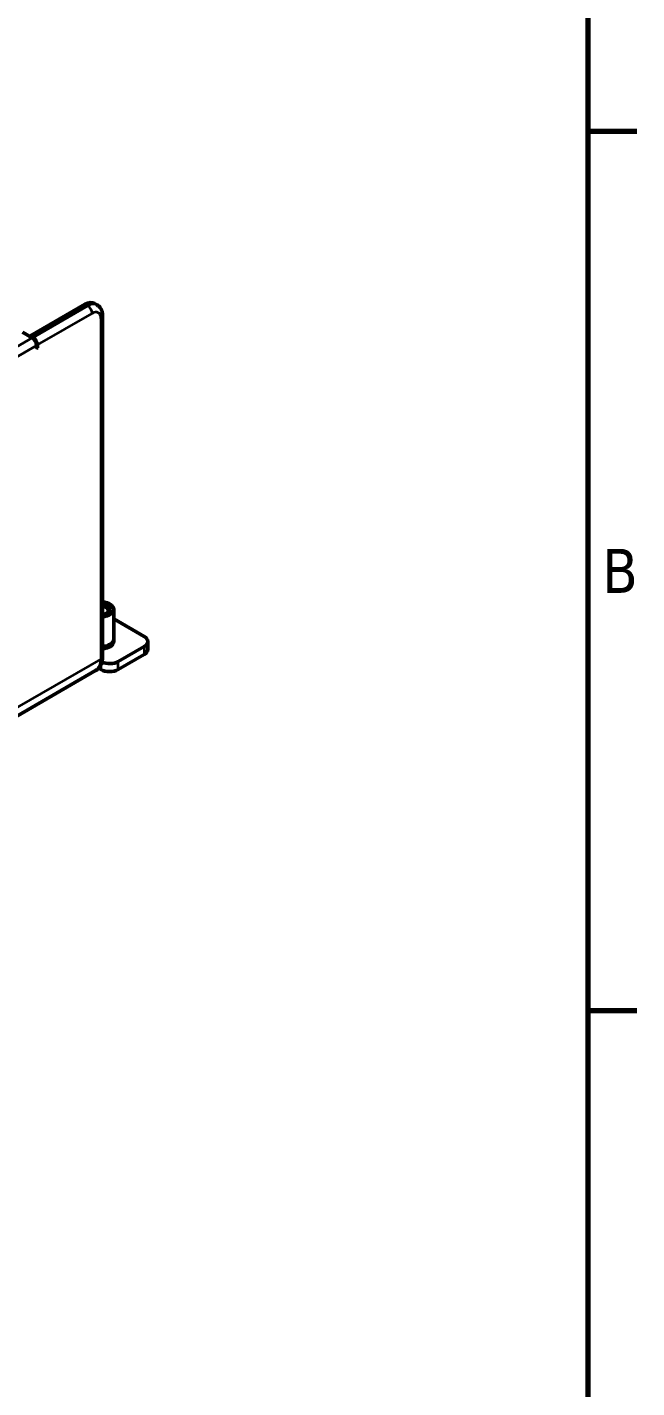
# Model space of a CAD drawing. Header units: millimetres. Extents: x 3137 to 5094, y 789 to 1822.
# Drawn here: x 4240.1 to 4339.3, y 1474.5 to 1695.9 of the extents above; entities that cross this region are included whole.
import ezdxf

# ---------------------------------------------------------------- set-up
doc = ezdxf.new("R2010")
doc.units = ezdxf.units.MM
doc.header["$LTSCALE"] = 1.8
for name, color, linetype, lineweight in [('경계(ISO)', 7, 'Continuous', 70), ('외형선(ISO)', 7, 'Continuous', 50), ('좁은 외형선(ISO)', 7, 'Continuous', 35)]:
    doc.layers.add(name, color=color, linetype=linetype, lineweight=lineweight)
doc.styles.add('주 텍스트 (ISO)', font='')
doc.styles.get('주 텍스트 (ISO)').set_extended_font_data('Tahoma')

# ---------------------------------------------------------------- blocks, each defined once
blk = doc.blocks.new('경계 Default Border')
at = {"layer": '경계(ISO)'}
for p, q in [((584, 350), (587.9, 350)), ((584, 280), (587.9, 280))]:
    blk.add_line(p, q, dxfattribs=at)
at = {"layer": '경계(ISO)', "flags": 128}
blk.add_lwpolyline([(10, 10), (10, 410), (584, 410), (584, 10), (10, 10)], dxfattribs=at)
at = {"layer": '경계(ISO)', "insert": (585.15, 313.25), "char_height": 3.5, "attachment_point": 7, "style": '주 텍스트 (ISO)'}
blk.add_mtext('B', dxfattribs=at)

msp = doc.modelspace()

# ---------------------------------------------------------------- linework, layer by layer
at = {"layer": '외형선(ISO)'}
for p, q in [((4249.566, 1650.819), (4240.657, 1645.676)), ((4251.066, 1650.968), (4251.491, 1650.723)), ((4252.405, 1648.941), (4252.405, 1593.501)), ((4239.336, 1646.275), (4240.94, 1645.349)), ((4240.657, 1645.512), (4240.657, 1645.676)), ((4240.657, 1645.676), (4241.081, 1645.431)), ((4241.647, 1643.634), (4241.647, 1644.124)), ((4241.788, 1643.716), (4241.647, 1643.798)), ((4241.788, 1643.716), (4241.647, 1643.634)), ((4241.788, 1644.206), (4241.788, 1643.716)), ((4254.212, 1601.176), (4254.212, 1596.32)), ((4254.212, 1599.637), (4259.183, 1596.767)), ((4254.212, 1596.148), (4254.212, 1595.951)), ((4259.183, 1595.134), (4254.94, 1592.685)), ((4259.769, 1594.644), (4259.769, 1595.951)), ((4254.94, 1591.378), (4259.183, 1593.828)), ((4251.263, 1591.216), (4034.181, 1465.884)), ((4251.738, 1591.594), (4252.112, 1591.378))]:
    msp.add_line(p, q, dxfattribs=at)
for centre, major_axis, start_param, end_param in [((4249.566, 1648.37), (1.5, 2.598), 0, 0.7853982), ((4240.94, 1644.532), (-0.5, 0.866), 3.9269908, 5.4977871), ((4241.081, 1644.614), (0.5, -0.866), 0.7853982, 2.3561945), ((4252.112, 1601.176), (2.1, 0), 4.8523181, 7.7140525), ((4252.112, 1601.176), (1.5, 0), 4.9089137, 7.6574569), ((4252.112, 1600.956), (1.23, 0), 5.6025046, 7.6134475), ((4257.769, 1595.951), (2, 0), 5.4977871, 7.0685835), ((4252.112, 1596.32), (2.1, 0), 4.8523181, 6.2831853), ((4252.112, 1596.148), (2.1, 0), 4.8523181, 6.353955), ((4252.112, 1595.951), (2.1, 0), 4.8523181, 6.2831853), ((4252.112, 1596.148), (1.995, 0), 4.8597352, 5.9906036), ((4257.769, 1594.644), (2, 0), 5.4977871, 6.2831853), ((4253.526, 1593.501), (-2, 0), 0.9021945, 2.3561945), ((4253.526, 1592.195), (2, 0), 3.9269908, 5.4977871)]:
    msp.add_ellipse(centre, major_axis=major_axis, ratio=0.5773503, start_param=start_param, end_param=end_param, dxfattribs=at)
for points, knots in [([(4251.491, 1650.723), (4251.621, 1650.647), (4251.742, 1650.554), (4251.95, 1650.343), (4252.039, 1650.226), (4252.183, 1649.981), (4252.24, 1649.854), (4252.327, 1649.596), (4252.357, 1649.465), (4252.396, 1649.203), (4252.405, 1649.072), (4252.405, 1648.941)], [0.78539816, 0.78539816, 0.78539816, 0.78539816, 0.9424778, 0.9424778, 1.09955743, 1.09955743, 1.25663706, 1.25663706, 1.41371669, 1.41371669, 1.57079633, 1.57079633, 1.57079633, 1.57079633]), ([(4252.405, 1593.501), (4252.405, 1593.324), (4252.393, 1593.147), (4252.341, 1592.8), (4252.301, 1592.629), (4252.189, 1592.296), (4252.117, 1592.134), (4251.935, 1591.827), (4251.826, 1591.682), (4251.569, 1591.423), (4251.422, 1591.308), (4251.263, 1591.216)], [6.28318531, 6.28318531, 6.28318531, 6.28318531, 6.44026494, 6.44026494, 6.59734457, 6.59734457, 6.75442421, 6.75442421, 6.91150384, 6.91150384, 7.06858347, 7.06858347, 7.06858347, 7.06858347])]:
    msp.add_open_spline(points, degree=3, knots=knots, dxfattribs=at)
at = {"layer": '좁은 외형선(ISO)'}
for p, q in [((4249.991, 1650.574), (4241.081, 1645.431)), ((4249.566, 1650.819), (4249.991, 1650.574)), ((4241.788, 1644.206), (4250.698, 1649.35)), ((4252.112, 1648.533), (4252.112, 1593.093)), ((4240.94, 1645.349), (4235.99, 1642.491)), ((4236.697, 1641.266), (4241.647, 1644.124)), ((4259.183, 1595.134), (4259.183, 1593.828)), ((4252.112, 1593.093), (4035.03, 1467.761)), ((4252.112, 1592.138), (4252.112, 1591.378)), ((4254.94, 1591.378), (4254.94, 1592.685))]:
    msp.add_line(p, q, dxfattribs=at)
for centre, major_axis, start_param, end_param in [((4249.991, 1648.125), (1.5, 2.598), 0, 0.7853982), ((4249.991, 1649.758), (-0.5, 0.866), 3.9269908, 5.4977871), ((4250.698, 1647.717), (1, 1.732), 5.4977871, 7.0685835), ((4251.405, 1648.941), (1, 0), 5.4977871, 6.2831853), ((4249.213, 1594.767), (2.05, -3.551), 0, 0.7853982), ((4251.405, 1593.501), (1, 0), 5.4977871, 6.2831853)]:
    msp.add_ellipse(centre, major_axis=major_axis, ratio=0.5773503, start_param=start_param, end_param=end_param, dxfattribs=at)

# ---------------------------------------------------------------- block references
at = {"xscale": 2.044845, "yscale": 2.044845, "zscale": 2.044845}
msp.add_blockref('경계 Default Border', (3137.179, 963.313), dxfattribs=at)

doc.saveas('drawing.dxf')
